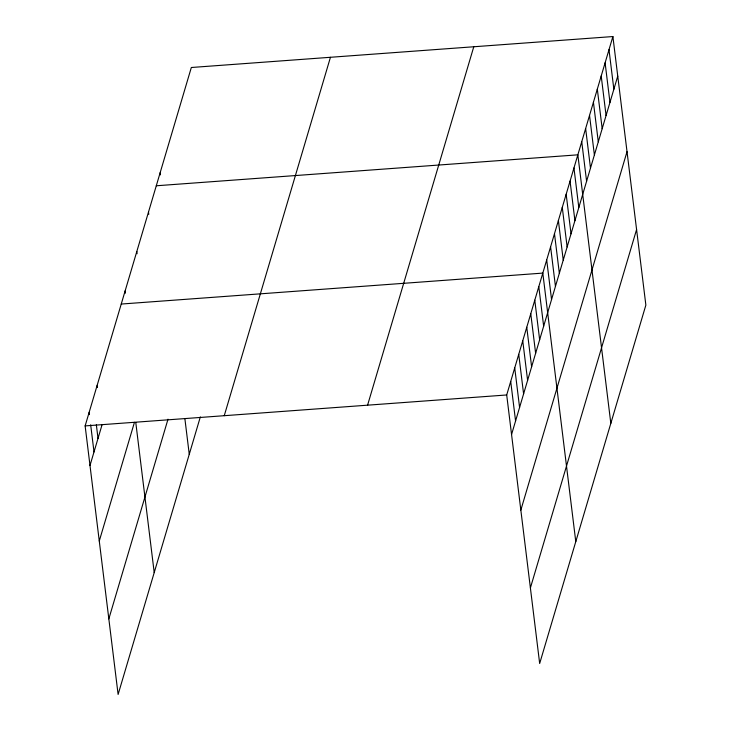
<?xml version="1.0" encoding="UTF-8"?>
<svg xmlns="http://www.w3.org/2000/svg" width="731" height="731" viewBox="0 0 731 731"><rect width="100%" height="100%" fill="white"/><g stroke="black" fill="none" stroke-linecap="round" stroke-linejoin="round"><path stroke-width="1.1" d="M200.34 416.908L118.111 694.45L85.134 425.908L191.33 67.499L612.889 36.55L645.866 305.092L539.67 663.501L506.702 394.968L612.889 36.55M89.995 465.483L102.029 424.866M99.27 541.041L134.449 422.308M108.828 618.892L168.002 419.192M224.253 415.701L330.449 57.283M367.583 405.175L473.779 46.766M511.554 434.543L617.75 76.125M520.837 510.101L627.024 151.683M530.395 587.943L636.591 229.525M156.288 185.775L577.846 154.826L610.824 423.368M121.245 304.05L542.804 273.102L575.781 541.644M85.134 425.908L506.702 394.968M608.996 49.69L613.857 89.264M605.104 62.829L609.965 102.404M601.211 75.978L606.072 115.544M597.318 89.118L602.18 128.693M593.426 102.258L598.287 141.832M589.533 115.397L594.385 154.972M585.641 128.546L590.493 168.112M581.739 141.686L586.6 181.261M573.954 167.966L578.815 207.54M570.061 181.114L574.922 220.68M566.169 194.254L571.03 233.829M562.276 207.394L567.128 246.968M558.383 220.534L563.236 260.108M554.482 233.682L559.343 273.248M550.589 246.822L555.45 286.397M546.697 259.962L551.558 299.536M538.793 286.643L543.654 326.218M534.781 300.185L539.642 339.76M530.77 313.727L535.631 353.301M526.759 327.269L531.62 366.834M522.747 340.81L527.608 380.376M518.736 354.343L523.597 393.918M514.725 367.885L519.586 407.459M510.713 381.427L515.574 421.001M160.18 172.635L160.454 174.892M184.888 418.753L189.256 454.307M148.494 212.054L148.777 214.32M136.816 251.482L137.09 253.748M125.138 290.911L125.412 293.168M135.783 422.518L154.214 572.592M97.168 385.292L97.451 387.549M96.355 424.839L98.018 438.408M89.145 412.375L89.429 414.632M90.671 424.812L94.007 451.941"/></g></svg>
